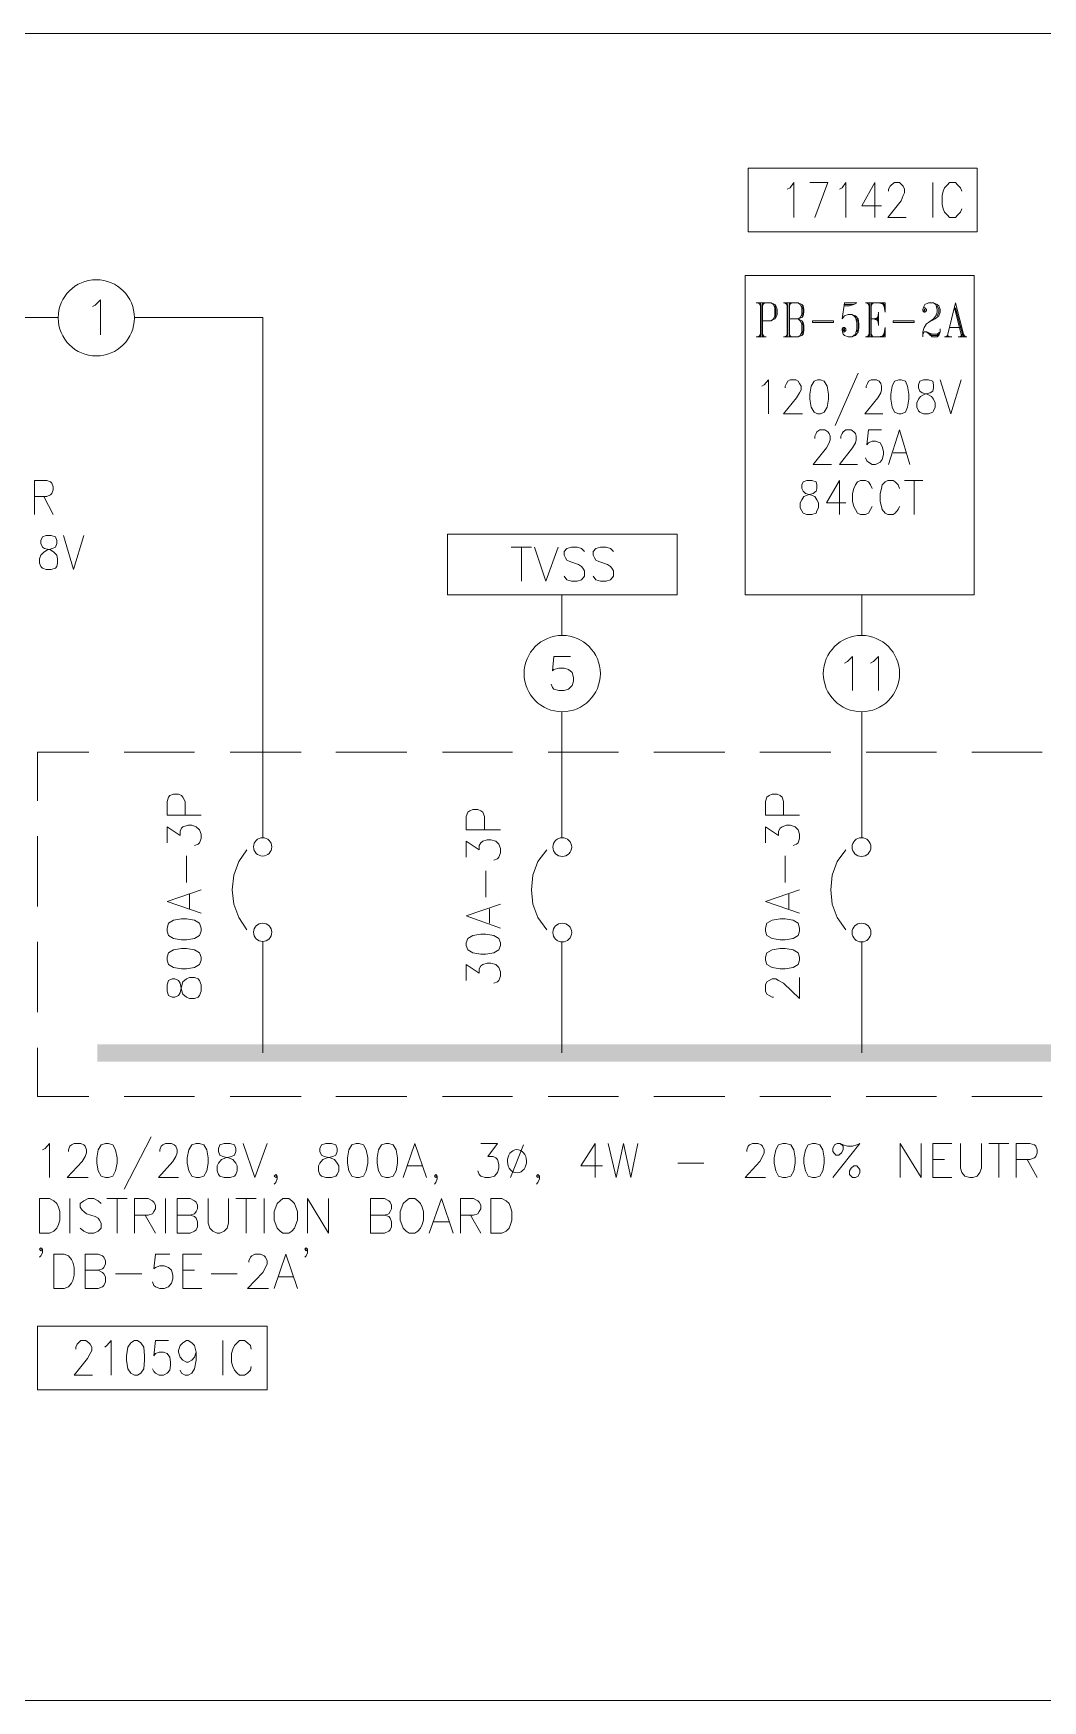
# Model space of a CAD drawing. Header units: inches. Extents: x 0.9 to 46, y 0.8 to 32.4.
# Drawn here: x 29.09 to 31.412, y 24.258 to 28.093 of the extents above; entities that cross this region are included whole.
import ezdxf

# ---------------------------------------------------------------- set-up
doc = ezdxf.new("R2010")
doc.units = ezdxf.units.IN
doc.header["$MEASUREMENT"] = 0
doc.layers.add('PDF_Geometry', color=7, linetype='Continuous')
doc.layers.add('PDF_Solid Fills', color=7, linetype='Continuous')

msp = doc.modelspace()

# ---------------------------------------------------------------- linework, layer by layer
at = {"layer": 'PDF_Geometry', "color": 8, "lineweight": 20, "true_color": 0x808080}
for points in [[(41.7374, 28.0928), (5.4416, 28.0928)], [(41.7374, 24.2579), (5.4416, 24.2579)]]:
    msp.add_lwpolyline(points, dxfattribs=at)
at = {"layer": 'PDF_Geometry', "lineweight": 9}
for points in [[(30.7344, 27.7828), (31.2611, 27.7828), (31.2611, 27.6361), (30.7344, 27.6361)], [(30.7278, 27.5362), (30.7278, 26.8012), (31.2544, 26.8012), (31.2544, 27.5362)], [(30.9311, 27.4278), (30.8828, 27.4278), (30.8828, 27.4312), (30.9311, 27.4312)], [(31.0344, 27.4212), (31.0328, 27.4362), (31.0344, 27.4512)], [(31.1161, 27.4278), (31.0678, 27.4278), (31.0678, 27.4312), (31.1161, 27.4312)], [(31.1394, 27.4545), (31.1411, 27.4545), (31.1411, 27.4578), (31.1394, 27.4578)], [(30.9528, 27.4095), (30.9561, 27.4095), (30.9561, 27.4128), (30.9528, 27.4128)], [(30.8944, 27.2962), (30.8861, 27.2928), (30.8794, 27.2812), (30.8761, 27.2629), (30.8761, 27.2512), (30.8794, 27.2328), (30.8861, 27.2212), (30.8944, 27.2178), (30.9011, 27.2178), (30.9094, 27.2212), (30.9161, 27.2328), (30.9194, 27.2512), (30.9194, 27.2629), (30.9161, 27.2812), (30.9094, 27.2928), (30.9011, 27.2962)], [(31.0811, 27.2962), (31.0711, 27.2928), (31.0661, 27.2812), (31.0628, 27.2629), (31.0628, 27.2512), (31.0661, 27.2328), (31.0711, 27.2212), (31.0811, 27.2178), (31.0861, 27.2178), (31.0961, 27.2212), (31.1011, 27.2328), (31.1044, 27.2512), (31.1044, 27.2629), (31.1011, 27.2812), (31.0961, 27.2928), (31.0861, 27.2962)], [(31.1378, 27.2962), (31.1294, 27.2928), (31.1261, 27.2845), (31.1261, 27.2778), (31.1294, 27.2695), (31.1344, 27.2662), (31.1461, 27.2629), (31.1561, 27.2578), (31.1611, 27.2512), (31.1644, 27.2428), (31.1644, 27.2328), (31.1611, 27.2245), (31.1594, 27.2212), (31.1494, 27.2178), (31.1378, 27.2178), (31.1294, 27.2212), (31.1261, 27.2245), (31.1228, 27.2328), (31.1228, 27.2428), (31.1261, 27.2512), (31.1311, 27.2578), (31.1411, 27.2629), (31.1528, 27.2662), (31.1594, 27.2695), (31.1611, 27.2778), (31.1611, 27.2845), (31.1594, 27.2928), (31.1494, 27.2962)], [(30.8694, 27.0645), (30.8611, 27.0612), (30.8578, 27.0545), (30.8578, 27.0462), (30.8611, 27.0395), (30.8661, 27.0345), (30.8778, 27.0312), (30.8878, 27.0278), (30.8928, 27.0195), (30.8961, 27.0128), (30.8961, 27.0012), (30.8928, 26.9945), (30.8911, 26.9895), (30.8811, 26.9862), (30.8694, 26.9862), (30.8611, 26.9895), (30.8578, 26.9945), (30.8544, 27.0012), (30.8544, 27.0128), (30.8578, 27.0195), (30.8628, 27.0278), (30.8728, 27.0312), (30.8844, 27.0345), (30.8911, 27.0395), (30.8928, 27.0462), (30.8928, 27.0545), (30.8911, 27.0612), (30.8811, 27.0645)], [(29.1195, 26.9378), (29.1111, 26.9345), (29.1078, 26.9262), (29.1078, 26.9195), (29.1111, 26.9112), (29.1161, 26.9078), (29.1295, 26.9045), (29.1378, 26.8995), (29.1445, 26.8928), (29.1461, 26.8845), (29.1461, 26.8745), (29.1445, 26.8662), (29.1411, 26.8628), (29.1311, 26.8595), (29.1195, 26.8595), (29.1111, 26.8628), (29.1078, 26.8662), (29.1045, 26.8745), (29.1045, 26.8845), (29.1078, 26.8928), (29.1145, 26.8995), (29.1228, 26.9045), (29.1345, 26.9078), (29.1411, 26.9112), (29.1445, 26.9195), (29.1445, 26.9262), (29.1411, 26.9345), (29.1311, 26.9378)], [(30.0428, 26.8012), (30.5711, 26.8012), (30.5711, 26.9412), (30.0428, 26.9412)], [(29.4395, 26.2945), (29.4395, 26.3262), (29.4344, 26.3362), (29.4311, 26.3395), (29.4245, 26.3428), (29.4128, 26.3428), (29.4045, 26.3395), (29.4011, 26.3362), (29.3978, 26.3262), (29.3978, 26.2945), (29.4761, 26.2945), (29.3978, 26.2945), (29.3978, 26.3262), (29.4011, 26.3362), (29.4045, 26.3395), (29.4128, 26.3428), (29.4245, 26.3428), (29.4311, 26.3395), (29.4344, 26.3362), (29.4395, 26.3262)], [(29.4611, 26.2245), (29.4695, 26.2279), (29.4728, 26.2312), (29.4761, 26.2412), (29.4761, 26.2512), (29.4728, 26.2612), (29.4645, 26.2678), (29.4545, 26.2712), (29.4461, 26.2712), (29.4344, 26.2678), (29.4311, 26.2645), (29.4278, 26.2579), (29.4278, 26.2479), (29.3978, 26.2678), (29.3978, 26.2312), (29.3978, 26.2678), (29.4278, 26.2479), (29.4278, 26.2579), (29.4311, 26.2645), (29.4344, 26.2678), (29.4461, 26.2712), (29.4545, 26.2712), (29.4645, 26.2678), (29.4728, 26.2612), (29.4761, 26.2512), (29.4761, 26.2412), (29.4728, 26.2312), (29.4695, 26.2279)], [(29.4428, 26.2012), (29.4428, 26.1395)], [(29.5811, 26.0312), (29.5628, 26.0595), (29.5511, 26.0895), (29.5478, 26.1229), (29.5511, 26.1562), (29.5628, 26.1878), (29.5811, 26.2145), (29.5628, 26.1878), (29.5511, 26.1562), (29.5478, 26.1229), (29.5511, 26.0895), (29.5628, 26.0595)], [(29.4761, 26.1229), (29.3978, 26.0962), (29.4761, 26.0695), (29.3978, 26.0962)], [(29.4495, 26.1129), (29.4495, 26.0795)], [(29.3978, 26.0279), (29.4011, 26.0179), (29.4128, 26.0112), (29.4311, 26.0079), (29.4428, 26.0079), (29.4611, 26.0112), (29.4728, 26.0179), (29.4761, 26.0279), (29.4761, 26.0345), (29.4728, 26.0462), (29.4611, 26.0529), (29.4428, 26.0562), (29.4311, 26.0562), (29.4128, 26.0529), (29.4011, 26.0462), (29.3978, 26.0345)], [(29.3978, 26.0279), (29.4011, 26.0179), (29.4128, 26.0112), (29.4311, 26.0079), (29.4428, 26.0079), (29.4611, 26.0112), (29.4728, 26.0179), (29.4761, 26.0279), (29.4761, 26.0345), (29.4728, 26.0462), (29.4611, 26.0529), (29.4428, 26.0562), (29.4311, 26.0562), (29.4128, 26.0529), (29.4011, 26.0462), (29.3978, 26.0345)], [(29.3978, 26.0279), (29.4011, 26.0179), (29.4128, 26.0112), (29.4311, 26.0079), (29.4428, 26.0079), (29.4611, 26.0112), (29.4728, 26.0179), (29.4761, 26.0279), (29.4761, 26.0345), (29.4728, 26.0462), (29.4611, 26.0529), (29.4428, 26.0562), (29.4311, 26.0562), (29.4128, 26.0529), (29.4011, 26.0462), (29.3978, 26.0345)], [(30.7744, 26.0279), (30.7778, 26.0179), (30.7894, 26.0112), (30.8078, 26.0079), (30.8194, 26.0079), (30.8378, 26.0112), (30.8494, 26.0179), (30.8528, 26.0279), (30.8528, 26.0345), (30.8494, 26.0462), (30.8378, 26.0529), (30.8194, 26.0562), (30.8078, 26.0562), (30.7894, 26.0529), (30.7778, 26.0462), (30.7744, 26.0345)], [(29.6178, 25.7479), (29.6178, 26.0029)], [(30.0861, 25.9945), (30.0894, 25.9845), (30.1011, 25.9778), (30.1194, 25.9745), (30.1311, 25.9745), (30.1495, 25.9778), (30.1611, 25.9845), (30.1645, 25.9945), (30.1645, 26.0012), (30.1611, 26.0112), (30.1495, 26.0179), (30.1311, 26.0212), (30.1194, 26.0212), (30.1011, 26.0179), (30.0894, 26.0112), (30.0861, 26.0012)], [(29.3978, 25.9612), (29.4011, 25.9512), (29.4128, 25.9445), (29.4311, 25.9412), (29.4428, 25.9412), (29.4611, 25.9445), (29.4728, 25.9512), (29.4761, 25.9612), (29.4761, 25.9679), (29.4728, 25.9778), (29.4611, 25.9845), (29.4428, 25.9879), (29.4311, 25.9879), (29.4128, 25.9845), (29.4011, 25.9778), (29.3978, 25.9679)], [(29.3978, 25.9612), (29.4011, 25.9512), (29.4128, 25.9445), (29.4311, 25.9412), (29.4428, 25.9412), (29.4611, 25.9445), (29.4728, 25.9512), (29.4761, 25.9612), (29.4761, 25.9679), (29.4728, 25.9778), (29.4611, 25.9845), (29.4428, 25.9879), (29.4311, 25.9879), (29.4128, 25.9845), (29.4011, 25.9778), (29.3978, 25.9679)], [(29.3978, 25.9612), (29.4011, 25.9512), (29.4128, 25.9445), (29.4311, 25.9412), (29.4428, 25.9412), (29.4611, 25.9445), (29.4728, 25.9512), (29.4761, 25.9612), (29.4761, 25.9679), (29.4728, 25.9778), (29.4611, 25.9845), (29.4428, 25.9879), (29.4311, 25.9879), (29.4128, 25.9845), (29.4011, 25.9778), (29.3978, 25.9679)], [(30.7744, 25.9612), (30.7778, 25.9512), (30.7894, 25.9445), (30.8078, 25.9412), (30.8194, 25.9412), (30.8378, 25.9445), (30.8494, 25.9512), (30.8528, 25.9612), (30.8528, 25.9679), (30.8494, 25.9778), (30.8378, 25.9845), (30.8194, 25.9879), (30.8078, 25.9879), (30.7894, 25.9845), (30.7778, 25.9778), (30.7744, 25.9679)], [(29.3978, 25.8895), (29.4011, 25.8795), (29.4095, 25.8762), (29.4161, 25.8762), (29.4245, 25.8795), (29.4278, 25.8862), (29.4311, 25.8995), (29.4344, 25.9112), (29.4428, 25.9179), (29.4495, 25.9212), (29.4611, 25.9212), (29.4695, 25.9179), (29.4728, 25.9145), (29.4761, 25.9045), (29.4761, 25.8895), (29.4728, 25.8795), (29.4695, 25.8762), (29.4611, 25.8728), (29.4495, 25.8728), (29.4428, 25.8762), (29.4344, 25.8829), (29.4311, 25.8929), (29.4278, 25.9078), (29.4245, 25.9145), (29.4161, 25.9179), (29.4095, 25.9179), (29.4011, 25.9145), (29.3978, 25.9045)], [(29.3978, 25.8895), (29.4011, 25.8795), (29.4095, 25.8762), (29.4161, 25.8762), (29.4245, 25.8795), (29.4278, 25.8862), (29.4311, 25.8995), (29.4344, 25.9112), (29.4428, 25.9179), (29.4495, 25.9212), (29.4611, 25.9212), (29.4695, 25.9179), (29.4728, 25.9145), (29.4761, 25.9045), (29.4761, 25.8895), (29.4728, 25.8795), (29.4695, 25.8762), (29.4611, 25.8728), (29.4495, 25.8728), (29.4428, 25.8762), (29.4344, 25.8829), (29.4311, 25.8929), (29.4278, 25.9078), (29.4245, 25.9145), (29.4161, 25.9179), (29.4095, 25.9179), (29.4011, 25.9145), (29.3978, 25.9045)], [(29.3978, 25.8895), (29.4011, 25.8795), (29.4095, 25.8762), (29.4161, 25.8762), (29.4245, 25.8795), (29.4278, 25.8862), (29.4311, 25.8995), (29.4344, 25.9112), (29.4428, 25.9179), (29.4495, 25.9212), (29.4611, 25.9212), (29.4695, 25.9179), (29.4728, 25.9145), (29.4761, 25.9045), (29.4761, 25.8895), (29.4728, 25.8795), (29.4695, 25.8762), (29.4611, 25.8728), (29.4495, 25.8728), (29.4428, 25.8762), (29.4344, 25.8829), (29.4311, 25.8929), (29.4278, 25.9078), (29.4245, 25.9145), (29.4161, 25.9179), (29.4095, 25.9179), (29.4011, 25.9145), (29.3978, 25.9045)], [(29.2561, 25.5395), (29.2461, 25.5362), (29.2395, 25.5245), (29.2361, 25.5062), (29.2361, 25.4945), (29.2395, 25.4762), (29.2461, 25.4645), (29.2561, 25.4612), (29.2628, 25.4612), (29.2728, 25.4645), (29.2795, 25.4762), (29.2828, 25.4945), (29.2828, 25.5062), (29.2795, 25.5245), (29.2728, 25.5362), (29.2628, 25.5395)], [(29.4645, 25.5395), (29.4545, 25.5362), (29.4478, 25.5245), (29.4445, 25.5062), (29.4445, 25.4945), (29.4478, 25.4762), (29.4545, 25.4645), (29.4645, 25.4612), (29.4728, 25.4612), (29.4828, 25.4645), (29.4895, 25.4762), (29.4928, 25.4945), (29.4928, 25.5062), (29.4895, 25.5245), (29.4828, 25.5362), (29.4728, 25.5395)], [(29.5295, 25.5395), (29.5194, 25.5362), (29.5161, 25.5279), (29.5161, 25.5212), (29.5194, 25.5129), (29.5261, 25.5095), (29.5395, 25.5062), (29.5495, 25.5029), (29.5561, 25.4945), (29.5595, 25.4879), (29.5595, 25.4762), (29.5561, 25.4679), (29.5528, 25.4645), (29.5428, 25.4612), (29.5295, 25.4612), (29.5194, 25.4645), (29.5161, 25.4679), (29.5128, 25.4762), (29.5128, 25.4879), (29.5161, 25.4945), (29.5228, 25.5029), (29.5328, 25.5062), (29.5461, 25.5095), (29.5528, 25.5129), (29.5561, 25.5212), (29.5561, 25.5279), (29.5528, 25.5362), (29.5428, 25.5395)], [(29.7628, 25.5395), (29.7528, 25.5362), (29.7495, 25.5279), (29.7495, 25.5212), (29.7528, 25.5129), (29.7595, 25.5095), (29.7728, 25.5062), (29.7828, 25.5029), (29.7895, 25.4945), (29.7928, 25.4879), (29.7928, 25.4762), (29.7895, 25.4679), (29.7861, 25.4645), (29.7761, 25.4612), (29.7628, 25.4612), (29.7528, 25.4645), (29.7495, 25.4679), (29.7461, 25.4762), (29.7461, 25.4879), (29.7495, 25.4945), (29.7561, 25.5029), (29.7661, 25.5062), (29.7794, 25.5095), (29.7861, 25.5129), (29.7895, 25.5212), (29.7895, 25.5279), (29.7861, 25.5362), (29.7761, 25.5395)], [(29.8328, 25.5395), (29.8228, 25.5362), (29.8161, 25.5245), (29.8128, 25.5062), (29.8128, 25.4945), (29.8161, 25.4762), (29.8228, 25.4645), (29.8328, 25.4612), (29.8395, 25.4612), (29.8494, 25.4645), (29.8561, 25.4762), (29.8595, 25.4945), (29.8595, 25.5062), (29.8561, 25.5245), (29.8494, 25.5362), (29.8395, 25.5395)], [(29.9011, 25.5395), (29.8911, 25.5362), (29.8844, 25.5245), (29.8811, 25.5062), (29.8811, 25.4945), (29.8844, 25.4762), (29.8911, 25.4645), (29.9011, 25.4612), (29.9078, 25.4612), (29.9178, 25.4645), (29.9245, 25.4762), (29.9278, 25.4945), (29.9278, 25.5062), (29.9245, 25.5245), (29.9178, 25.5362), (29.9078, 25.5395)], [(30.8144, 25.5395), (30.8044, 25.5362), (30.7978, 25.5245), (30.7944, 25.5062), (30.7944, 25.4945), (30.7978, 25.4762), (30.8044, 25.4645), (30.8144, 25.4612), (30.8211, 25.4612), (30.8328, 25.4645), (30.8394, 25.4762), (30.8428, 25.4945), (30.8428, 25.5062), (30.8394, 25.5245), (30.8328, 25.5362), (30.8211, 25.5395)], [(30.8828, 25.5395), (30.8728, 25.5362), (30.8661, 25.5245), (30.8628, 25.5062), (30.8628, 25.4945), (30.8661, 25.4762), (30.8728, 25.4645), (30.8828, 25.4612), (30.8894, 25.4612), (30.8994, 25.4645), (30.9061, 25.4762), (30.9094, 25.4945), (30.9094, 25.5062), (30.9061, 25.5245), (30.8994, 25.5362), (30.8894, 25.5395)], [(30.9778, 25.4879), (30.9711, 25.4829), (30.9678, 25.4762), (30.9678, 25.4679), (30.9744, 25.4612), (30.9811, 25.4612), (30.9878, 25.4645), (30.9911, 25.4729), (30.9911, 25.4795), (30.9844, 25.4879)], [(29.1045, 25.3329), (29.1045, 25.4129), (29.1278, 25.4129), (29.1378, 25.4079), (29.1445, 25.4012), (29.1478, 25.3929), (29.1511, 25.3829), (29.1511, 25.3629), (29.1478, 25.3529), (29.1445, 25.3445), (29.1378, 25.3379), (29.1278, 25.3329)], [(29.6645, 25.4129), (29.6578, 25.4079), (29.6511, 25.4012), (29.6478, 25.3929), (29.6444, 25.3829), (29.6444, 25.3629), (29.6478, 25.3529), (29.6511, 25.3445), (29.6578, 25.3379), (29.6645, 25.3329), (29.6778, 25.3329), (29.6845, 25.3379), (29.6911, 25.3445), (29.6944, 25.3529), (29.6978, 25.3629), (29.6978, 25.3829), (29.6944, 25.3929), (29.6911, 25.4012), (29.6845, 25.4079), (29.6778, 25.4129)], [(29.9544, 25.4129), (29.9478, 25.4079), (29.9411, 25.4012), (29.9378, 25.3929), (29.9344, 25.3829), (29.9344, 25.3629), (29.9378, 25.3529), (29.9411, 25.3445), (29.9478, 25.3379), (29.9544, 25.3329), (29.9678, 25.3329), (29.9745, 25.3379), (29.9811, 25.3445), (29.9845, 25.3529), (29.9878, 25.3629), (29.9878, 25.3829), (29.9845, 25.3929), (29.9811, 25.4012), (29.9745, 25.4079), (29.9678, 25.4129)], [(30.1428, 25.3329), (30.1428, 25.4129), (30.1678, 25.4129), (30.1778, 25.4079), (30.1845, 25.4012), (30.1878, 25.3929), (30.1911, 25.3829), (30.1911, 25.3629), (30.1878, 25.3529), (30.1845, 25.3445), (30.1778, 25.3379), (30.1678, 25.3329)], [(29.1378, 25.2062), (29.1378, 25.2845), (29.1611, 25.2845), (29.1711, 25.2812), (29.1778, 25.2729), (29.1811, 25.2662), (29.1845, 25.2545), (29.1845, 25.2362), (29.1811, 25.2245), (29.1778, 25.2179), (29.1711, 25.2096), (29.1611, 25.2062)], [(29.0995, 25.1195), (29.6278, 25.1195), (29.6278, 24.9729), (29.0995, 24.9729)], [(29.3228, 25.0862), (29.3144, 25.0812), (29.3078, 25.0712), (29.3045, 25.0512), (29.3045, 25.0412), (29.3078, 25.0212), (29.3144, 25.0112), (29.3228, 25.0062), (29.3295, 25.0062), (29.3378, 25.0112), (29.3445, 25.0212), (29.3461, 25.0412), (29.3461, 25.0512), (29.3445, 25.0712), (29.3378, 25.0812), (29.3295, 25.0862)]]:
    msp.add_lwpolyline(points, close=True, dxfattribs=at)
for points in [[(30.8245, 27.7345), (30.8311, 27.7378), (30.8394, 27.7495), (30.8394, 27.6695)], [(30.8878, 27.6695), (30.9178, 27.7495), (30.8761, 27.7495)], [(30.9444, 27.7345), (30.9511, 27.7378), (30.9594, 27.7495), (30.9594, 27.6695)], [(31.0261, 27.6695), (31.0261, 27.7495), (30.9961, 27.6962), (31.0411, 27.6962)], [(31.0577, 27.7295), (31.0577, 27.7345), (31.0611, 27.7411), (31.0644, 27.7445), (31.0711, 27.7495), (31.0828, 27.7495), (31.0878, 27.7445), (31.0911, 27.7411), (31.0944, 27.7345), (31.0944, 27.7262), (31.0911, 27.7195), (31.0861, 27.7078), (31.0561, 27.6695), (31.0978, 27.6695)], [(31.1594, 27.7495), (31.1594, 27.6695)], [(31.2261, 27.7295), (31.2228, 27.7378), (31.2161, 27.7445), (31.2111, 27.7495), (31.1977, 27.7495), (31.1928, 27.7445), (31.1861, 27.7378), (31.1828, 27.7295), (31.1811, 27.7195), (31.1811, 27.6995), (31.1828, 27.6895), (31.1861, 27.6812), (31.1928, 27.6745), (31.1977, 27.6695), (31.2111, 27.6695), (31.2161, 27.6745), (31.2228, 27.6812), (31.2261, 27.6895)], [(29.2261, 27.4645), (29.2328, 27.4678), (29.2445, 27.4795), (29.2445, 27.3995)], [(30.7528, 27.4728), (30.7878, 27.4728), (30.7961, 27.4695), (30.7978, 27.4662), (30.8011, 27.4578), (30.8011, 27.4462), (30.7978, 27.4395), (30.7961, 27.4362), (30.7878, 27.4312), (30.7678, 27.4312)], [(30.7561, 27.4728), (30.7628, 27.4695)], [(30.7594, 27.4728), (30.7628, 27.4662)], [(30.7628, 27.4728), (30.7628, 27.3945)], [(30.7644, 27.4695), (30.7644, 27.3978)], [(30.7678, 27.4728), (30.7678, 27.3945)], [(30.7711, 27.4728), (30.7678, 27.4662)], [(30.7728, 27.4728), (30.7678, 27.4695)], [(30.7878, 27.4728), (30.7928, 27.4695), (30.7961, 27.4612), (30.7961, 27.4428), (30.7928, 27.4362), (30.7878, 27.4312)], [(30.7961, 27.4662), (30.7978, 27.4578), (30.7978, 27.4462), (30.7961, 27.4395)], [(30.8161, 27.4728), (30.8494, 27.4728), (30.8578, 27.4695), (30.8611, 27.4662), (30.8628, 27.4578), (30.8628, 27.4512), (30.8611, 27.4428), (30.8578, 27.4395), (30.8494, 27.4362), (30.8578, 27.4312), (30.8611, 27.4278), (30.8628, 27.4212), (30.8628, 27.4095), (30.8611, 27.4012), (30.8578, 27.3978), (30.8494, 27.3945), (30.8161, 27.3945)], [(30.8178, 27.4728), (30.8245, 27.4695)], [(30.8211, 27.4728), (30.8245, 27.4662)], [(30.8245, 27.4728), (30.8245, 27.3945)], [(30.8261, 27.4695), (30.8261, 27.3978)], [(30.8294, 27.4728), (30.8294, 27.3945)], [(30.8494, 27.4728), (30.8544, 27.4695), (30.8578, 27.4612), (30.8578, 27.4462), (30.8544, 27.4395), (30.8494, 27.4362), (30.8294, 27.4362)], [(30.8328, 27.4728), (30.8294, 27.4662)], [(30.8344, 27.4728), (30.8294, 27.4695)], [(30.8578, 27.4662), (30.8611, 27.4578), (30.8611, 27.4512), (30.8578, 27.4428)], [(30.9561, 27.4662), (30.9678, 27.4662), (30.9778, 27.4695), (30.9844, 27.4728), (30.9561, 27.4728), (30.9511, 27.4362), (30.9561, 27.4428), (30.9644, 27.4462), (30.9728, 27.4462), (30.9811, 27.4428), (30.9878, 27.4362), (30.9894, 27.4245), (30.9894, 27.4162), (30.9878, 27.4062), (30.9811, 27.3978), (30.9728, 27.3945), (30.9644, 27.3945), (30.9561, 27.3978), (30.9528, 27.4012), (30.9511, 27.4095), (30.9511, 27.4128), (30.9528, 27.4162), (30.9561, 27.4162), (30.9594, 27.4128), (30.9594, 27.4095), (30.9561, 27.4062), (30.9528, 27.4062)], [(30.9561, 27.4695), (30.9778, 27.4695)], [(31.0044, 27.4728), (31.0495, 27.4728), (31.0495, 27.4512), (31.0461, 27.4728)], [(31.0061, 27.4728), (31.0128, 27.4695)], [(31.0094, 27.4728), (31.0128, 27.4662)], [(31.0128, 27.4728), (31.0128, 27.3945)], [(31.0145, 27.4695), (31.0145, 27.3978)], [(31.0178, 27.4728), (31.0178, 27.3945)], [(31.0211, 27.4728), (31.0178, 27.4662)], [(31.0228, 27.4728), (31.0178, 27.4695)], [(31.0344, 27.4728), (31.0495, 27.4695)], [(31.0411, 27.4728), (31.0495, 27.4662)], [(31.0428, 27.4728), (31.0495, 27.4612)], [(31.1394, 27.4612), (31.1411, 27.4612), (31.1444, 27.4578), (31.1444, 27.4545), (31.1411, 27.4512), (31.1394, 27.4512), (31.1361, 27.4545), (31.1361, 27.4578), (31.1394, 27.4662), (31.1411, 27.4695), (31.1494, 27.4728), (31.1611, 27.4728), (31.1694, 27.4695), (31.1728, 27.4662), (31.1761, 27.4578), (31.1761, 27.4512), (31.1728, 27.4428), (31.1644, 27.4362), (31.1494, 27.4278), (31.1444, 27.4245), (31.1394, 27.4162), (31.1361, 27.4062), (31.1361, 27.3945)], [(31.1611, 27.4728), (31.1661, 27.4695), (31.1694, 27.4578), (31.1694, 27.4512), (31.1661, 27.4428), (31.1611, 27.4362), (31.1494, 27.4278)], [(31.1694, 27.4662), (31.1728, 27.4578), (31.1728, 27.4512), (31.1694, 27.4428)], [(31.2311, 27.3945), (31.2111, 27.4728), (31.1928, 27.3978)], [(31.2094, 27.4612), (31.2261, 27.3945)], [(31.2111, 27.4612), (31.2294, 27.3945)], [(28.8511, 27.4395), (29.1478, 27.4395)], [(29.3228, 27.4395), (29.6178, 27.4395), (29.6178, 26.2429)], [(30.8494, 27.4362), (30.8544, 27.4312), (30.8578, 27.4245), (30.8578, 27.4062), (30.8544, 27.3978), (30.8494, 27.3945)], [(30.8578, 27.4278), (30.8611, 27.4212), (30.8611, 27.4095), (30.8578, 27.4012)], [(30.9728, 27.4462), (30.9778, 27.4428), (30.9811, 27.4395), (30.9844, 27.4278), (30.9844, 27.4128), (30.9811, 27.4012), (30.9778, 27.3978), (30.9728, 27.3945)], [(30.9844, 27.4362), (30.9878, 27.4278), (30.9878, 27.4128), (30.9844, 27.4062)], [(31.0178, 27.4362), (31.0344, 27.4362)], [(31.0344, 27.4395), (31.0228, 27.4362), (31.0344, 27.4312)], [(31.0344, 27.4428), (31.0294, 27.4362), (31.0344, 27.4278)], [(30.7528, 27.3945), (30.7761, 27.3945)], [(30.7628, 27.3978), (30.7561, 27.3945)], [(30.7628, 27.4012), (30.7594, 27.3945)], [(30.7678, 27.4012), (30.7711, 27.3945)], [(30.7678, 27.3978), (30.7728, 27.3945)], [(30.8245, 27.3978), (30.8178, 27.3945)], [(30.8245, 27.4012), (30.8211, 27.3945)], [(30.8294, 27.4012), (30.8328, 27.3945)], [(30.8294, 27.3978), (30.8344, 27.3945)], [(31.0044, 27.3945), (31.0495, 27.3945), (31.0495, 27.4162), (31.0461, 27.3945)], [(31.0128, 27.3978), (31.0061, 27.3945)], [(31.0128, 27.4012), (31.0094, 27.3945)], [(31.0178, 27.4012), (31.0211, 27.3945)], [(31.0178, 27.3978), (31.0228, 27.3945)], [(31.0344, 27.3945), (31.0495, 27.3978)], [(31.0411, 27.3945), (31.0495, 27.4012)], [(31.0428, 27.3945), (31.0495, 27.4062)], [(31.1361, 27.4012), (31.1394, 27.4062), (31.1444, 27.4062), (31.1578, 27.4012), (31.1694, 27.4012), (31.1761, 27.4062)], [(31.1761, 27.4128), (31.1761, 27.4062), (31.1728, 27.3978), (31.1694, 27.3945), (31.1578, 27.3945), (31.1444, 27.4062), (31.1578, 27.3978), (31.1694, 27.3978), (31.1728, 27.4012)], [(31.1861, 27.3945), (31.2028, 27.3945)], [(31.1894, 27.3945), (31.1928, 27.3978), (31.1977, 27.3945)], [(31.1977, 27.4162), (31.2228, 27.4162)], [(31.2178, 27.3945), (31.2378, 27.3945)], [(31.2261, 27.3978), (31.2211, 27.3945)], [(31.2261, 27.4012), (31.2228, 27.3945)], [(31.2294, 27.4012), (31.2344, 27.3945)], [(30.9878, 27.3112), (30.9344, 27.1912)], [(30.7661, 27.2812), (30.7711, 27.2845), (30.7811, 27.2962), (30.7811, 27.2178)], [(30.8194, 27.2778), (30.8194, 27.2812), (30.8228, 27.2878), (30.8261, 27.2928), (30.8311, 27.2962), (30.8445, 27.2962), (30.8494, 27.2928), (30.8528, 27.2878), (30.8561, 27.2812), (30.8561, 27.2728), (30.8528, 27.2662), (30.8461, 27.2545), (30.8161, 27.2178), (30.8594, 27.2178)], [(31.0061, 27.2778), (31.0061, 27.2812), (31.0094, 27.2878), (31.0111, 27.2928), (31.0178, 27.2962), (31.0294, 27.2962), (31.0361, 27.2928), (31.0394, 27.2878), (31.0411, 27.2812), (31.0411, 27.2728), (31.0394, 27.2662), (31.0328, 27.2545), (31.0028, 27.2178), (31.0444, 27.2178)], [(31.1761, 27.2962), (31.2011, 27.2178), (31.2244, 27.2962)], [(30.8878, 27.1612), (30.8878, 27.1662), (30.8911, 27.1728), (30.8928, 27.1762), (30.8994, 27.1812), (30.9111, 27.1812), (30.9178, 27.1762), (30.9211, 27.1728), (30.9228, 27.1662), (30.9228, 27.1578), (30.9211, 27.1512), (30.9144, 27.1395), (30.8844, 27.1012), (30.9261, 27.1012)], [(30.9478, 27.1612), (30.9478, 27.1662), (30.9511, 27.1728), (30.9528, 27.1762), (30.9594, 27.1812), (30.9711, 27.1812), (30.9778, 27.1762), (30.9811, 27.1728), (30.9828, 27.1662), (30.9828, 27.1578), (30.9811, 27.1512), (30.9744, 27.1395), (30.9444, 27.1012), (30.9861, 27.1012)], [(31.0411, 27.1812), (31.0111, 27.1812), (31.0078, 27.1462), (31.0111, 27.1512), (31.0194, 27.1545), (31.0278, 27.1545), (31.0378, 27.1512), (31.0428, 27.1429), (31.0461, 27.1312), (31.0461, 27.1245), (31.0428, 27.1128), (31.0378, 27.1062), (31.0278, 27.1012), (31.0194, 27.1012), (31.0111, 27.1062), (31.0078, 27.1095), (31.0044, 27.1162)], [(31.0577, 27.1012), (31.0828, 27.1812), (31.1061, 27.1012)], [(31.0678, 27.1278), (31.0978, 27.1278)], [(29.0928, 26.9862), (29.0928, 27.0645), (29.1211, 27.0645), (29.1295, 27.0612), (29.1328, 27.0579), (29.1361, 27.0495), (29.1361, 27.0428), (29.1328, 27.0345), (29.1295, 27.0312), (29.1211, 27.0278), (29.0928, 27.0278)], [(30.9444, 26.9862), (30.9444, 27.0645), (30.9144, 27.0128), (30.9594, 27.0128)], [(31.0194, 27.0462), (31.0161, 27.0545), (31.0111, 27.0612), (31.0044, 27.0645), (30.9928, 27.0645), (30.9861, 27.0612), (30.9811, 27.0545), (30.9778, 27.0462), (30.9744, 27.0345), (30.9744, 27.0162), (30.9778, 27.0045), (30.9811, 26.9978), (30.9861, 26.9895), (30.9928, 26.9862), (31.0044, 26.9862), (31.0111, 26.9895), (31.0161, 26.9978), (31.0194, 27.0045)], [(31.0828, 27.0462), (31.0794, 27.0545), (31.0728, 27.0612), (31.0678, 27.0645), (31.0561, 27.0645), (31.0495, 27.0612), (31.0428, 27.0545), (31.0411, 27.0462), (31.0378, 27.0345), (31.0378, 27.0162), (31.0411, 27.0045), (31.0428, 26.9978), (31.0495, 26.9895), (31.0561, 26.9862), (31.0678, 26.9862), (31.0728, 26.9895), (31.0794, 26.9978), (31.0828, 27.0045)], [(31.0944, 27.0645), (31.1361, 27.0645)], [(31.1161, 27.0645), (31.1161, 26.9862)], [(29.1145, 27.0278), (29.1361, 26.9862)], [(29.1595, 26.9378), (29.1828, 26.8595), (29.2061, 26.9378)], [(30.1895, 26.9112), (30.2361, 26.9112)], [(30.2128, 26.9112), (30.2128, 26.8329)], [(30.2428, 26.9112), (30.2695, 26.8329), (30.2978, 26.9112)], [(30.3578, 26.9012), (30.3511, 26.9078), (30.3411, 26.9112), (30.3278, 26.9112), (30.3178, 26.9078), (30.3111, 26.9012), (30.3111, 26.8928), (30.3144, 26.8862), (30.3178, 26.8812), (30.3245, 26.8778), (30.3444, 26.8712), (30.3511, 26.8662), (30.3544, 26.8628), (30.3578, 26.8562), (30.3578, 26.8445), (30.3511, 26.8362), (30.3411, 26.8329), (30.3278, 26.8329), (30.3178, 26.8362), (30.3111, 26.8445)], [(30.4245, 26.9012), (30.4178, 26.9078), (30.4078, 26.9112), (30.3945, 26.9112), (30.3844, 26.9078), (30.3778, 26.9012), (30.3778, 26.8928), (30.3811, 26.8862), (30.3844, 26.8812), (30.3911, 26.8778), (30.4111, 26.8712), (30.4178, 26.8662), (30.4211, 26.8628), (30.4245, 26.8562), (30.4245, 26.8445), (30.4178, 26.8362), (30.4078, 26.8329), (30.3945, 26.8329), (30.3844, 26.8362), (30.3778, 26.8445)], [(30.3061, 26.7079), (30.3061, 26.8012)], [(30.9961, 26.7079), (30.9961, 26.8012)], [(30.3261, 26.6595), (30.2878, 26.6595), (30.2844, 26.6262), (30.2878, 26.6295), (30.2994, 26.6328), (30.3111, 26.6328), (30.3211, 26.6295), (30.3294, 26.6229), (30.3328, 26.6112), (30.3328, 26.6028), (30.3294, 26.5928), (30.3211, 26.5845), (30.3111, 26.5812), (30.2994, 26.5812), (30.2878, 26.5845), (30.2844, 26.5879), (30.2811, 26.5962)], [(30.9561, 26.6445), (30.9628, 26.6478), (30.9744, 26.6595), (30.9744, 26.5812)], [(31.0161, 26.6445), (31.0228, 26.6478), (31.0344, 26.6595), (31.0344, 26.5812)], [(30.3061, 26.2429), (30.3061, 26.5328)], [(30.9961, 26.2429), (30.9961, 26.5328)], [(29.0995, 26.3279), (29.0995, 26.4395), (29.2178, 26.4395)], [(29.2995, 26.4395), (29.4611, 26.4395)], [(29.5428, 26.4395), (29.7061, 26.4395)], [(29.7861, 26.4395), (29.9494, 26.4395)], [(30.0311, 26.4395), (30.1928, 26.4395)], [(30.2745, 26.4395), (30.4361, 26.4395)], [(30.5178, 26.4395), (30.6811, 26.4395)], [(30.7611, 26.4395), (30.9244, 26.4395)], [(31.0061, 26.4395), (31.1678, 26.4395)], [(31.2494, 26.4395), (31.4111, 26.4395)], [(29.4761, 26.2945), (29.3978, 26.2945), (29.3978, 26.3262), (29.4011, 26.3362), (29.4045, 26.3395), (29.4128, 26.3428), (29.4245, 26.3428), (29.4311, 26.3395), (29.4344, 26.3362), (29.4395, 26.3262), (29.4395, 26.2945)], [(30.1645, 26.2612), (30.0861, 26.2612), (30.0861, 26.2912), (30.0894, 26.3012), (30.0944, 26.3045), (30.1011, 26.3078), (30.1128, 26.3078), (30.1194, 26.3045), (30.1244, 26.3012), (30.1278, 26.2912), (30.1278, 26.2612)], [(30.8528, 26.2945), (30.7744, 26.2945), (30.7744, 26.3262), (30.7778, 26.3362), (30.7828, 26.3395), (30.7894, 26.3428), (30.8011, 26.3428), (30.8078, 26.3395), (30.8128, 26.3362), (30.8161, 26.3262), (30.8161, 26.2945)], [(29.3978, 26.2312), (29.3978, 26.2678), (29.4278, 26.2479), (29.4278, 26.2579), (29.4311, 26.2645), (29.4344, 26.2678), (29.4461, 26.2712), (29.4545, 26.2712), (29.4645, 26.2678), (29.4728, 26.2612), (29.4761, 26.2512), (29.4761, 26.2412), (29.4728, 26.2312), (29.4695, 26.2279), (29.4611, 26.2245)], [(30.7744, 26.2312), (30.7744, 26.2678), (30.8044, 26.2479), (30.8044, 26.2579), (30.8078, 26.2645), (30.8128, 26.2678), (30.8228, 26.2712), (30.8311, 26.2712), (30.8428, 26.2678), (30.8494, 26.2612), (30.8528, 26.2512), (30.8528, 26.2412), (30.8494, 26.2312), (30.8461, 26.2279), (30.8378, 26.2245)], [(29.0995, 26.0845), (29.0995, 26.2462)], [(30.0861, 26.1979), (30.0861, 26.2345), (30.1161, 26.2145), (30.1161, 26.2245), (30.1194, 26.2312), (30.1244, 26.2345), (30.1345, 26.2378), (30.1428, 26.2378), (30.1545, 26.2345), (30.1611, 26.2279), (30.1645, 26.2178), (30.1645, 26.2079), (30.1611, 26.1979), (30.1578, 26.1945), (30.1495, 26.1912)], [(29.4428, 26.1395), (29.4428, 26.2012)], [(30.2711, 26.2145), (30.2511, 26.1878), (30.2395, 26.1562), (30.2361, 26.1229), (30.2395, 26.0895), (30.2511, 26.0595), (30.2711, 26.0312)], [(30.8194, 26.1395), (30.8194, 26.2012)], [(30.9594, 26.2145), (30.9394, 26.1878), (30.9278, 26.1562), (30.9244, 26.1229), (30.9278, 26.0895), (30.9394, 26.0595), (30.9594, 26.0312)], [(30.1311, 26.1062), (30.1311, 26.1662)], [(29.4761, 26.0695), (29.3978, 26.0962), (29.4761, 26.1229)], [(30.8528, 26.0695), (30.7744, 26.0962), (30.8528, 26.1229)], [(29.4495, 26.0795), (29.4495, 26.1129)], [(30.1645, 26.0345), (30.0861, 26.0628), (30.1645, 26.0895)], [(30.1394, 26.0462), (30.1394, 26.0795)], [(30.8278, 26.0795), (30.8278, 26.1129)], [(29.0995, 25.8412), (29.0995, 26.0029)], [(30.3061, 26.0029), (30.3061, 25.7479)], [(30.9961, 26.0029), (30.9961, 25.7479)], [(30.0861, 25.9145), (30.0861, 25.9512), (30.1161, 25.9312), (30.1161, 25.9412), (30.1194, 25.9479), (30.1244, 25.9512), (30.1345, 25.9545), (30.1428, 25.9545), (30.1545, 25.9512), (30.1611, 25.9445), (30.1645, 25.9345), (30.1645, 25.9245), (30.1611, 25.9145), (30.1578, 25.9112), (30.1495, 25.9078)], [(30.7928, 25.8762), (30.7894, 25.8762), (30.7828, 25.8795), (30.7778, 25.8829), (30.7744, 25.8895), (30.7744, 25.9045), (30.7778, 25.9112), (30.7828, 25.9145), (30.7894, 25.9179), (30.7978, 25.9179), (30.8044, 25.9145), (30.8161, 25.9078), (30.8528, 25.8728), (30.8528, 25.9212)], [(29.2178, 25.6478), (29.0995, 25.6478), (29.0995, 25.7595)], [(29.4611, 25.6478), (29.2995, 25.6478)], [(29.7061, 25.6478), (29.5428, 25.6478)], [(29.9494, 25.6478), (29.7861, 25.6478)], [(30.1928, 25.6478), (30.0311, 25.6478)], [(30.4361, 25.6478), (30.2745, 25.6478)], [(30.6811, 25.6478), (30.5178, 25.6478)], [(30.9244, 25.6478), (30.7611, 25.6478)], [(31.1678, 25.6478), (31.0061, 25.6478)], [(31.4111, 25.6478), (31.2494, 25.6478)], [(29.3611, 25.5545), (29.2995, 25.4345)], [(29.1111, 25.5245), (29.1178, 25.5279), (29.1278, 25.5395), (29.1278, 25.4612)], [(29.1711, 25.5212), (29.1711, 25.5245), (29.1744, 25.5329), (29.1778, 25.5362), (29.1845, 25.5395), (29.1995, 25.5395), (29.2061, 25.5362), (29.2095, 25.5329), (29.2128, 25.5245), (29.2128, 25.5179), (29.2095, 25.5095), (29.2028, 25.4979), (29.1678, 25.4612), (29.2161, 25.4612)], [(29.3811, 25.5212), (29.3811, 25.5245), (29.3845, 25.5329), (29.3878, 25.5362), (29.3945, 25.5395), (29.4078, 25.5395), (29.4145, 25.5362), (29.4178, 25.5329), (29.4211, 25.5245), (29.4211, 25.5179), (29.4178, 25.5095), (29.4111, 25.4979), (29.3778, 25.4612), (29.4245, 25.4612)], [(29.5728, 25.5395), (29.5995, 25.4612), (29.6278, 25.5395)], [(29.9411, 25.4612), (29.9678, 25.5395), (29.9945, 25.4612)], [(30.1194, 25.5395), (30.1578, 25.5395), (30.1361, 25.5095), (30.1478, 25.5095), (30.1545, 25.5062), (30.1578, 25.5029), (30.1611, 25.4912), (30.1611, 25.4829), (30.1578, 25.4729), (30.1511, 25.4645), (30.1394, 25.4612), (30.1295, 25.4612), (30.1194, 25.4645), (30.1161, 25.4679), (30.1128, 25.4762)], [(30.2178, 25.5362), (30.1878, 25.4612)], [(30.3828, 25.4612), (30.3828, 25.5395), (30.3494, 25.4879), (30.3994, 25.4879)], [(30.4128, 25.5395), (30.4311, 25.4612), (30.4478, 25.5395), (30.4644, 25.4612), (30.4811, 25.5395)], [(30.7311, 25.5212), (30.7311, 25.5245), (30.7344, 25.5329), (30.7378, 25.5362), (30.7444, 25.5395), (30.7578, 25.5395), (30.7644, 25.5362), (30.7678, 25.5329), (30.7711, 25.5245), (30.7711, 25.5179), (30.7678, 25.5095), (30.7611, 25.4979), (30.7278, 25.4612), (30.7744, 25.4612)], [(30.9461, 25.5395), (30.9528, 25.5329), (30.9528, 25.5245), (30.9494, 25.5179), (30.9428, 25.5129), (30.9361, 25.5129), (30.9295, 25.5212), (30.9295, 25.5279), (30.9328, 25.5362), (30.9394, 25.5395), (30.9461, 25.5395), (30.9528, 25.5362), (30.9628, 25.5329), (30.9744, 25.5329), (30.9844, 25.5362), (30.9911, 25.5395), (30.9295, 25.4612)], [(31.0844, 25.4612), (31.0844, 25.5395), (31.1328, 25.4612), (31.1328, 25.5395)], [(31.2028, 25.4612), (31.1594, 25.4612), (31.1594, 25.5395), (31.2028, 25.5395)], [(31.1594, 25.5029), (31.1861, 25.5029)], [(31.2228, 25.5395), (31.2228, 25.4829), (31.2261, 25.4729), (31.2328, 25.4645), (31.2444, 25.4612), (31.2511, 25.4612), (31.2611, 25.4645), (31.2677, 25.4729), (31.2711, 25.4829), (31.2711, 25.5395)], [(31.2878, 25.5395), (31.3344, 25.5395)], [(31.3111, 25.5395), (31.3111, 25.4612)], [(31.3511, 25.4612), (31.3511, 25.5395), (31.3828, 25.5395), (31.3928, 25.5362), (31.3961, 25.5329), (31.3994, 25.5245), (31.3994, 25.5179), (31.3961, 25.5095), (31.3928, 25.5062), (31.3828, 25.5029), (31.3511, 25.5029)], [(31.3761, 25.5029), (31.3994, 25.4612)], [(29.6511, 25.4645), (29.6478, 25.4612), (29.6444, 25.4645), (29.6478, 25.4679), (29.6511, 25.4645), (29.6511, 25.4579), (29.6478, 25.4495), (29.6444, 25.4462)], [(29.9511, 25.4879), (29.9845, 25.4879)], [(30.0194, 25.4645), (30.0161, 25.4612), (30.0128, 25.4645), (30.0161, 25.4679), (30.0194, 25.4645), (30.0194, 25.4579), (30.0161, 25.4495), (30.0128, 25.4462)], [(30.2545, 25.4645), (30.2511, 25.4612), (30.2478, 25.4645), (30.2511, 25.4679), (30.2545, 25.4645), (30.2545, 25.4579), (30.2511, 25.4495), (30.2478, 25.4462)], [(30.5728, 25.4945), (30.6328, 25.4945)], [(29.1744, 25.4129), (29.1744, 25.3329)], [(29.2461, 25.4012), (29.2395, 25.4079), (29.2295, 25.4129), (29.2161, 25.4129), (29.2061, 25.4079), (29.1978, 25.4012), (29.1978, 25.3929), (29.2028, 25.3862), (29.2061, 25.3829), (29.2128, 25.3779), (29.2328, 25.3712), (29.2395, 25.3679), (29.2428, 25.3629), (29.2461, 25.3562), (29.2461, 25.3445), (29.2395, 25.3379), (29.2295, 25.3329), (29.2161, 25.3329), (29.2061, 25.3379), (29.1978, 25.3445)], [(29.2595, 25.4129), (29.3061, 25.4129)], [(29.2828, 25.4129), (29.2828, 25.3329)], [(29.3228, 25.3329), (29.3228, 25.4129), (29.3545, 25.4129), (29.3645, 25.4079), (29.3678, 25.4045), (29.3711, 25.3979), (29.3711, 25.3895), (29.3678, 25.3829), (29.3645, 25.3779), (29.3545, 25.3745), (29.3228, 25.3745)], [(29.3945, 25.4129), (29.3945, 25.3329)], [(29.4511, 25.3745), (29.4611, 25.3712), (29.4645, 25.3679), (29.4678, 25.3595), (29.4678, 25.3479), (29.4645, 25.3412), (29.4611, 25.3379), (29.4511, 25.3329), (29.4211, 25.3329), (29.4211, 25.4129), (29.4511, 25.4129), (29.4611, 25.4079), (29.4645, 25.4045), (29.4678, 25.3979), (29.4678, 25.3895), (29.4645, 25.3829), (29.4611, 25.3779), (29.4511, 25.3745), (29.4211, 25.3745)], [(29.4928, 25.4129), (29.4928, 25.3562), (29.4961, 25.3445), (29.5028, 25.3379), (29.5128, 25.3329), (29.5194, 25.3329), (29.5295, 25.3379), (29.5361, 25.3445), (29.5395, 25.3562), (29.5395, 25.4129)], [(29.5561, 25.4129), (29.6028, 25.4129)], [(29.5795, 25.4129), (29.5795, 25.3329)], [(29.6211, 25.4129), (29.6211, 25.3329)], [(29.7211, 25.3329), (29.7211, 25.4129), (29.7695, 25.3329), (29.7695, 25.4129)], [(29.8978, 25.3745), (29.9078, 25.3712), (29.9111, 25.3679), (29.9144, 25.3595), (29.9144, 25.3479), (29.9111, 25.3412), (29.9078, 25.3379), (29.8978, 25.3329), (29.8661, 25.3329), (29.8661, 25.4129), (29.8978, 25.4129), (29.9078, 25.4079), (29.9111, 25.4045), (29.9144, 25.3979), (29.9144, 25.3895), (29.9111, 25.3829), (29.9078, 25.3779), (29.8978, 25.3745), (29.8661, 25.3745)], [(30.0011, 25.3329), (30.0295, 25.4129), (30.0561, 25.3329)], [(30.0728, 25.3329), (30.0728, 25.4129), (30.1028, 25.4129), (30.1128, 25.4079), (30.1161, 25.4045), (30.1194, 25.3979), (30.1194, 25.3895), (30.1161, 25.3829), (30.1128, 25.3779), (30.1028, 25.3745), (30.0728, 25.3745)], [(29.3478, 25.3745), (29.3711, 25.3329)], [(30.0111, 25.3595), (30.0461, 25.3595)], [(30.0961, 25.3745), (30.1194, 25.3329)], [(29.1111, 25.2962), (29.1078, 25.2929), (29.1045, 25.2962), (29.1078, 25.2995), (29.1111, 25.2962), (29.1111, 25.2879), (29.1078, 25.2812), (29.1045, 25.2779)], [(29.2395, 25.2479), (29.2495, 25.2429), (29.2528, 25.2395), (29.2561, 25.2329), (29.2561, 25.2212), (29.2528, 25.2129), (29.2495, 25.2096), (29.2395, 25.2062), (29.2095, 25.2062), (29.2095, 25.2845), (29.2395, 25.2845), (29.2495, 25.2812), (29.2528, 25.2779), (29.2561, 25.2695), (29.2561, 25.2629), (29.2528, 25.2545), (29.2495, 25.2512), (29.2395, 25.2479), (29.2095, 25.2479)], [(29.4045, 25.2845), (29.3711, 25.2845), (29.3678, 25.2512), (29.3711, 25.2545), (29.3811, 25.2579), (29.3912, 25.2579), (29.4011, 25.2545), (29.4078, 25.2479), (29.4111, 25.2362), (29.4111, 25.2279), (29.4078, 25.2179), (29.4011, 25.2096), (29.3912, 25.2062), (29.3811, 25.2062), (29.3711, 25.2096), (29.3678, 25.2129), (29.3645, 25.2212)], [(29.4778, 25.2062), (29.4344, 25.2062), (29.4344, 25.2845), (29.4778, 25.2845)], [(29.5861, 25.2662), (29.5861, 25.2695), (29.5895, 25.2779), (29.5928, 25.2812), (29.5995, 25.2845), (29.6128, 25.2845), (29.6211, 25.2812), (29.6244, 25.2779), (29.6278, 25.2695), (29.6278, 25.2629), (29.6244, 25.2545), (29.6178, 25.2429), (29.5828, 25.2062), (29.6311, 25.2062)], [(29.6444, 25.2062), (29.6711, 25.2845), (29.6978, 25.2062)], [(29.7211, 25.2962), (29.7178, 25.2929), (29.7145, 25.2962), (29.7178, 25.2995), (29.7211, 25.2962), (29.7211, 25.2879), (29.7178, 25.2812), (29.7145, 25.2779)], [(29.2795, 25.2395), (29.3395, 25.2395)], [(29.4344, 25.2479), (29.4611, 25.2479)], [(29.4995, 25.2395), (29.5595, 25.2395)], [(29.6545, 25.2329), (29.6878, 25.2329)], [(29.1878, 25.0662), (29.1878, 25.0712), (29.1911, 25.0779), (29.1945, 25.0812), (29.1995, 25.0862), (29.2111, 25.0862), (29.2178, 25.0812), (29.2211, 25.0779), (29.2245, 25.0712), (29.2245, 25.0629), (29.2211, 25.0562), (29.2145, 25.0445), (29.1845, 25.0062), (29.2261, 25.0062)], [(29.2545, 25.0712), (29.2595, 25.0745), (29.2695, 25.0862), (29.2695, 25.0062)], [(29.4011, 25.0862), (29.3711, 25.0862), (29.3678, 25.0512), (29.3711, 25.0562), (29.3794, 25.0595), (29.3895, 25.0595), (29.3978, 25.0562), (29.4045, 25.0479), (29.4061, 25.0362), (29.4061, 25.0295), (29.4045, 25.0179), (29.3978, 25.0112), (29.3895, 25.0062), (29.3794, 25.0062), (29.3711, 25.0112), (29.3678, 25.0146), (29.3645, 25.0212)], [(29.4645, 25.0595), (29.4611, 25.0479), (29.4545, 25.0412), (29.4461, 25.0362), (29.4428, 25.0362), (29.4344, 25.0412), (29.4278, 25.0479), (29.4245, 25.0595), (29.4245, 25.0629), (29.4278, 25.0745), (29.4344, 25.0812), (29.4428, 25.0862), (29.4461, 25.0862), (29.4545, 25.0812), (29.4611, 25.0745), (29.4645, 25.0595), (29.4645, 25.0412), (29.4611, 25.0212), (29.4545, 25.0112), (29.4461, 25.0062), (29.4395, 25.0062), (29.4311, 25.0112), (29.4278, 25.0179)], [(29.5261, 25.0862), (29.5261, 25.0062)], [(29.5911, 25.0662), (29.5895, 25.0745), (29.5828, 25.0812), (29.5761, 25.0862), (29.5645, 25.0862), (29.5595, 25.0812), (29.5528, 25.0745), (29.5495, 25.0662), (29.5461, 25.0562), (29.5461, 25.0362), (29.5495, 25.0262), (29.5528, 25.0179), (29.5595, 25.0112), (29.5645, 25.0062), (29.5761, 25.0062), (29.5828, 25.0112), (29.5895, 25.0179), (29.5911, 25.0262)]]:
    msp.add_lwpolyline(points, dxfattribs=at)
for centre, radius in [((29.2351, 27.4385), 0.0877), ((30.3068, 26.6202), 0.0877), ((30.9951, 26.6202), 0.0877), ((29.6178, 26.2217), 0.0211), ((29.6178, 26.2217), 0.0211), ((30.307, 26.2212), 0.0216), ((30.9953, 26.2212), 0.0216), ((29.6178, 26.0251), 0.0211), ((29.6178, 26.0251), 0.0211), ((30.307, 26.0246), 0.0216), ((30.9953, 26.0246), 0.0216)]:
    msp.add_circle(centre, radius, dxfattribs=at)
msp.add_ellipse((30.2028, 25.4987), major_axis=(-0.0001, 0.0266), ratio=0.82656, start_param=0.226468, end_param=6.509653, dxfattribs=at)
at = {"layer": 'PDF_Solid Fills', "color": 8, "lineweight": 9, "true_color": 0x808080, "transparency": 33554559}
for points in [[(41.7043, 25.7279), (41.7043, 25.7678), (29.2378, 25.7279)], [(41.7043, 25.7678), (29.2378, 25.7279), (29.2378, 25.7678)]]:
    msp.add_solid(points, dxfattribs=at)

doc.saveas('drawing.dxf')
